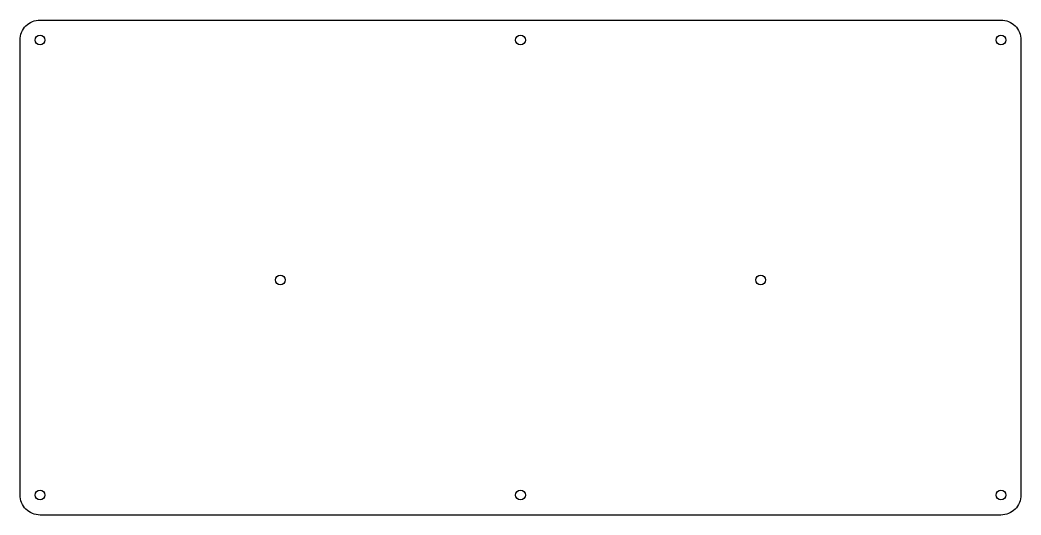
# Model space of a CAD drawing. Header units: millimetres. Extents: x -252 to 2, y -2 to 123.
import ezdxf

# ---------------------------------------------------------------- set-up
doc = ezdxf.new("R2010")
doc.units = ezdxf.units.MM
doc.layers.get('0').update_dxf_attribs({"linetype": 'CONTINUOUS'})

msp = doc.modelspace()

# ---------------------------------------------------------------- linework, layer by layer
msp.add_lwpolyline([(-251.57, 2.62), (-251.57, 118.19, -0.414214), (-246.49, 123.27), (-2.65, 123.27, -0.414214), (2.43, 118.19), (2.43, 2.62, -0.414214), (-2.65, -2.46), (-246.49, -2.46, -0.414214)], format="xyb", close=True)
for centre in [(-246.49, 118.19), (-124.57, 118.19), (-2.65, 118.19), (-185.53, 57.24), (-63.61, 57.24), (-246.49, 2.62), (-124.57, 2.62), (-2.65, 2.62)]:
    msp.add_circle(centre, 1.25)

doc.saveas('drawing.dxf')
